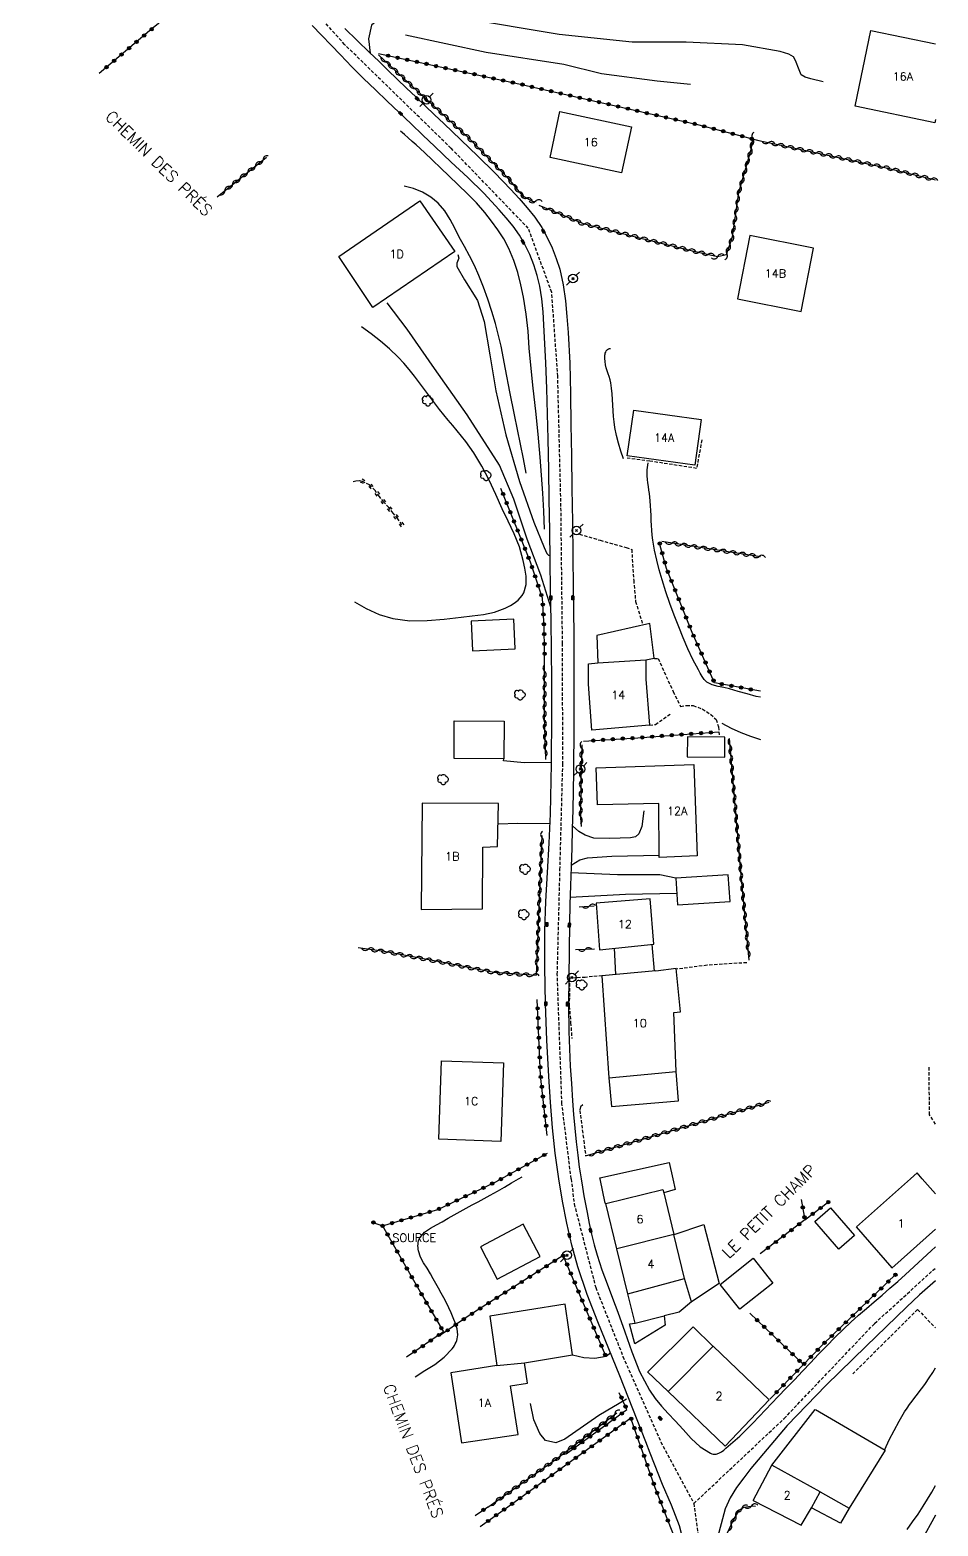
# Model space of a CAD drawing. Header units: millimetres. Extents: x 174998 to 176001, y 162000 to 163001.
# Drawn here: x 175861.6 to 176000.4, y 162618 to 162846.4 of the extents above; entities that cross this region are included whole.
import ezdxf
from ezdxf.enums import TextEntityAlignment as Align

# ---------------------------------------------------------------- set-up
doc = ezdxf.new("R2010")
doc.units = ezdxf.units.MM
doc.linetypes.add('DASHED', pattern=[0.75, 0.5, -0.25])
doc.layers.get('0').update_dxf_attribs({"linetype": 'CONTINUOUS'})
for name, color, linetype in [('W0001', 6, 'DASHED'), ('W0008', 7, 'CONTINUOUS'), ('W0017', 7, 'CONTINUOUS'), ('W0101', 7, 'CONTINUOUS'), ('W0104', 1, 'CONTINUOUS'), ('W0112', 1, 'DASHED'), ('W0211', 2, 'CONTINUOUS'), ('W0214', 2, 'CONTINUOUS'), ('W0220', 5, 'DASHED'), ('W0300', 7, 'CONTINUOUS'), ('W0310', 3, 'CONTINUOUS'), ('W0323', 7, 'CONTINUOUS'), ('W0330', 7, 'CONTINUOUS'), ('W0401', 7, 'CONTINUOUS'), ('W0473', 7, 'CONTINUOUS'), ('W0988', 4, 'CONTINUOUS'), ('W0989', 7, 'CONTINUOUS'), ('W0991', 7, 'CONTINUOUS'), ('W1102', 7, 'CONTINUOUS')]:
    doc.layers.add(name, color=color, linetype=linetype)
doc.styles.get("Standard").update_dxf_attribs({"font": 'romans.shx', "width": 0.85})

# ---------------------------------------------------------------- blocks, each defined once
blk = doc.blocks.new('T300')
for p, q in [((-0.8, 0.51), (-0.86, 0.34)), ((-0.86, 0.34), (-0.86, 0.17)), ((-0.86, 0.17), (-0.74, 0.06)), ((-0.69, 0.63), (-0.8, 0.51)), ((-0.8, -0.06), (-0.74, 0.06)), ((-0.74, 0.06), (-0.69, 0.11)), ((-0.57, 0.69), (-0.69, 0.63)), ((-0.46, 0.69), (-0.57, 0.69)), ((-0.29, 0.63), (-0.46, 0.69)), ((-0.29, 0.63), (-0.17, 0.74)), ((-0.23, 0.57), (-0.29, 0.63)), ((-0.17, 0.74), (-0.06, 0.8)), ((-0.06, 0.8), (0.06, 0.8)), ((0.06, 0.8), (0.23, 0.74)), ((0.23, 0.74), (0.34, 0.63)), ((0.34, 0.63), (0.4, 0.51)), ((0.46, 0.46), (0.34, 0.46)), ((0.4, 0.51), (0.4, 0.46)), ((0.57, 0.4), (0.46, 0.46)), ((0.57, 0.4), (0.69, 0.29)), ((0.69, 0.29), (0.74, 0.17)), ((0.74, 0.06), (0.69, -0.17)), ((0.74, 0.17), (0.74, 0.06)), ((-0.8, -0.17), (-0.8, -0.06)), ((-0.8, -0.23), (-0.8, -0.17)), ((-0.74, -0.34), (-0.8, -0.23)), ((-0.69, -0.4), (-0.74, -0.34)), ((-0.51, -0.46), (-0.69, -0.4)), ((-0.4, -0.46), (-0.51, -0.46)), ((-0.4, -0.46), (-0.34, -0.46)), ((-0.34, -0.46), (-0.34, -0.4)), ((-0.34, -0.51), (-0.34, -0.46)), ((-0.29, -0.63), (-0.34, -0.51)), ((-0.17, -0.74), (-0.29, -0.63)), ((-0.06, -0.8), (-0.17, -0.74)), ((0.06, -0.8), (-0.06, -0.8)), ((0.17, -0.74), (0.06, -0.8)), ((0.23, -0.69), (0.17, -0.74)), ((0.29, -0.46), (0.23, -0.46)), ((0.29, -0.63), (0.23, -0.69)), ((0.46, -0.4), (0.29, -0.46)), ((0.34, -0.51), (0.29, -0.63)), ((0.34, -0.51), (0.34, -0.46)), ((0.57, -0.34), (0.46, -0.4)), ((0.63, -0.29), (0.57, -0.34)), ((0.69, -0.17), (0.63, -0.29))]:
    blk.add_line(p, q)
blk = doc.blocks.new('T401')
for p, q in [((-0.3, 0.3), (0, 0.3)), ((-0.3, -0.25), (-0.3, 0.3)), ((-0.3, 0.15), (0, 0.15)), ((-0.3, 0), (0, 0)), ((0, 0.3), (0, -0.25)), ((-0.3, -0.15), (0, -0.15)), ((-0.3, -0.25), (-0.3, -0.3)), ((-0.3, -0.3), (0, -0.3)), ((0, -0.3), (0, -0.25))]:
    blk.add_line(p, q)
blk = doc.blocks.new('T473')
for p, q in [((-0.166667, 0.166667), (0.166667, -0.166667)), ((-0.166667, -0.166667), (0.166667, 0.166667)), ((0.500001, 0.500001), (1.000002, 1.000002)), ((-1.000002, -1.000002), (-0.500001, -0.500001))]:
    blk.add_line(p, q)
blk.add_ellipse((0, 0), major_axis=(0.471405, 0.471405), ratio=1, start_param=5.4977871438, end_param=11.780972451)
blk = doc.blocks.new('t310o')
at = {"color": 0, "linetype": 'Continuous'}
for centre, start, end in [((-0.5, 0.38), 216.8699, 323.1304), ((0.5, -0.37), 36.8699, 143.1303)]:
    blk.add_arc(centre, 0.625, start, end, dxfattribs=at)
blk = doc.blocks.new('t323o')
at = {"color": 0, "linetype": 'Continuous'}
for radius in [0.25, 0.15]:
    blk.add_circle((0, 0), radius, dxfattribs=at)
blk = doc.blocks.new('t220o')
at = {"color": 0, "linetype": 'Continuous'}
for p, q in [((-0.25, 0.25), (0.25, 0.25)), ((-0.25, -0.25), (0.25, -0.25))]:
    blk.add_line(p, q, dxfattribs=at)

msp = doc.modelspace()

# ---------------------------------------------------------------- linework, layer by layer
at = {"layer": 'W0001'}
for points in [[(175944.32, 162671), (175942.91, 162682.45), (175942.2, 162702.22), (175942.61, 162718.18), (175943.04, 162734.28), (175943, 162752.69), (175942.76, 162773.69), (175942.27, 162793.55), (175941.36, 162806.36), (175937.77, 162816.14), (175925.96, 162828.38), (175909.71, 162844.2), (175894.64, 162861.11), (175883.69, 162877.31), (175877.54, 162888.33), (175872.25, 162901.44), (175867.7, 162914.23), (175863.01, 162927.59), (175861.62, 162936.46), (175862.45, 162947.47), (175864.42, 162962.69), (175866.17, 162975.41), (175869.01, 162995.83), (175869.57, 163000)], [(175944.32, 162671), (175944.78, 162667.18), (175948.07, 162654.41), (175952.23, 162643.9), (175958.01, 162630.84), (175963.07, 162621.44)], [(175963.07, 162621.44), (175976.85, 162634.4), (175990.68, 162648.92), (176000, 162657.41)], [(175963.07, 162621.44), (175964.21, 162612.92), (175963.64, 162597.2), (175962.82, 162581.96), (175962.14, 162570.74)]]:
    msp.add_lwpolyline(points, dxfattribs=at)
at = {"layer": 'W0008'}
for points in [[(175942.42, 162671), (175942.42, 162671), (175942.42, 162671.01), (175942.42, 162671.01), (175942.42, 162671.01), (175941.89, 162674.9), (175941.49, 162678.81), (175941.18, 162682.72), (175940.92, 162686.63), (175940.62, 162692.18), (175940.41, 162697.74), (175940.3, 162703.31), (175940.3, 162708.87), (175940.43, 162713.34), (175940.69, 162717.8), (175940.96, 162722.26), (175941.15, 162726.73), (175941.22, 162729.27), (175941.27, 162731.81), (175941.31, 162734.36), (175941.34, 162736.9), (175941.35, 162739.45), (175941.36, 162741.99), (175941.36, 162744.54), (175941.36, 162747.08), (175941.33, 162751.67), (175941.26, 162756.26), (175941.18, 162760.85), (175941.1, 162765.44), (175941.04, 162770.06), (175940.97, 162774.69), (175940.9, 162779.31), (175940.79, 162783.94), (175940.69, 162787.82), (175940.58, 162791.7), (175940.44, 162795.58), (175940.23, 162799.46), (175940.13, 162801.42), (175940.03, 162803.39), (175939.86, 162805.36), (175939.53, 162807.32), (175939.12, 162808.96), (175938.61, 162810.57), (175937.99, 162812.15), (175937.26, 162813.67), (175936.41, 162815.1), (175935.45, 162816.45), (175934.41, 162817.73), (175933.34, 162818.98), (175930.99, 162821.51), (175928.51, 162823.9), (175925.98, 162826.25), (175923.48, 162828.61), (175921.68, 162830.36), (175919.86, 162832.09), (175918.04, 162833.82), (175916.22, 162835.55), (175914.4, 162837.29), (175912.6, 162839.04), (175910.82, 162840.81), (175909.06, 162842.61), (175904.75, 162847.11)], [(175909.73, 162846.65), (175913.52, 162843.01), (175914.92, 162841.64), (175916.33, 162840.27), (175917.75, 162838.91), (175919.17, 162837.56), (175920.6, 162836.2), (175922.02, 162834.85), (175923.44, 162833.49), (175924.85, 162832.12), (175927.44, 162829.64), (175930.06, 162827.17), (175932.63, 162824.66), (175935.11, 162822.06), (175936.37, 162820.68), (175937.6, 162819.28), (175938.77, 162817.82), (175939.82, 162816.27), (175940.67, 162814.75), (175941.41, 162813.17), (175942.05, 162811.55), (175942.57, 162809.89), (175943.1, 162807.51), (175943.43, 162805.09), (175943.65, 162802.66), (175943.84, 162800.24), (175944.11, 162795.55), (175944.23, 162790.85), (175944.28, 162786.15), (175944.35, 162781.46), (175944.44, 162776.39), (175944.53, 162771.31), (175944.6, 162766.23), (175944.65, 162761.16), (175944.71, 162754.15), (175944.75, 162747.15), (175944.75, 162740.14), (175944.7, 162733.14), (175944.65, 162730.24), (175944.58, 162727.35), (175944.49, 162724.46), (175944.4, 162721.57), (175944.3, 162718.67), (175944.21, 162715.78), (175944.13, 162712.89), (175944.08, 162710), (175944.01, 162705.88), (175943.95, 162701.75), (175943.93, 162697.63), (175943.98, 162693.51), (175944.06, 162690.86), (175944.19, 162688.22), (175944.35, 162685.57), (175944.53, 162682.93), (175944.69, 162680.85), (175944.86, 162678.76), (175945.07, 162676.68), (175945.32, 162674.61), (175945.44, 162673.7), (175945.56, 162672.8), (175945.69, 162671.9), (175945.83, 162671)], [(175961.72, 162614.7), (175960.86, 162618), (175959.65, 162621.2), (175958.3, 162624.32), (175957.03, 162627.45), (175956.39, 162629.14), (175955.74, 162630.83), (175955.08, 162632.51), (175954.42, 162634.2), (175953.75, 162635.88), (175953.09, 162637.57), (175952.43, 162639.25), (175951.77, 162640.94), (175950.1, 162645.07), (175948.38, 162649.18), (175946.75, 162653.34), (175945.33, 162657.57), (175944.41, 162660.88), (175943.64, 162664.24), (175942.99, 162667.61), (175942.42, 162671)], [(175945.83, 162671), (175946.04, 162669.71), (175946.26, 162668.41), (175946.5, 162667.12), (175946.75, 162665.84), (175947.09, 162664.2), (175947.45, 162662.57), (175947.85, 162660.94), (175948.3, 162659.33), (175949.01, 162657.13), (175949.8, 162654.96), (175950.62, 162652.8), (175951.45, 162650.65), (175952.54, 162647.64), (175953.59, 162644.6), (175954.78, 162641.59), (175956.27, 162638.72), (175957.13, 162637.45), (175958.11, 162636.28), (175959.15, 162635.16), (175960.2, 162634.07), (175961.42, 162632.73), (175962.67, 162631.37), (175964.05, 162630.1), (175965.63, 162629.1), (175965.83, 162629.02), (175966.03, 162628.96), (175966.24, 162628.94), (175966.46, 162628.96), (175966.89, 162629.1), (175967.28, 162629.32), (175967.63, 162629.59), (175967.97, 162629.86), (175970.1, 162631.69), (175972.08, 162633.68), (175974, 162635.73), (175975.93, 162637.75), (175977.18, 162639.03), (175978.42, 162640.33), (175979.65, 162641.63), (175980.88, 162642.93), (175982.12, 162644.23), (175983.36, 162645.52), (175984.63, 162646.79), (175985.91, 162648.04), (175987.07, 162649.12), (175988.24, 162650.17), (175989.43, 162651.21), (175990.63, 162652.24), (175991.83, 162653.26), (175993.03, 162654.29), (175994.21, 162655.34), (175995.38, 162656.39), (175999.31, 162660), (176000, 162660.63)], [(176000, 162655.45), (175999.56, 162655.08), (175997.52, 162653.27), (175995.53, 162651.4), (175989.38, 162645.48), (175983.26, 162639.52), (175977.33, 162633.33), (175971.79, 162626.8), (175970.68, 162625.37), (175969.59, 162623.89), (175968.63, 162622.32), (175967.87, 162620.63), (175966.48, 162615.48), (175965.8, 162610.19), (175965.48, 162604.91), (175965.15, 162599.68), (175964.81, 162594.63), (175964.59, 162589.56), (175964.5, 162584.49), (175964.54, 162579.42), (175964.58, 162578.4), (175964.64, 162577.39), (175964.73, 162576.38), (175964.84, 162575.37)]]:
    msp.add_lwpolyline(points, dxfattribs=at)
at = {"layer": 'W0017'}
for points in [[(175982.81, 162838.51), (175980.94, 162838.98), (175980.09, 162839.24), (175979.46, 162839.59), (175979.13, 162840.34), (175978.61, 162841.74), (175978.27, 162842.3), (175977.58, 162842.74), (175976.26, 162843.13), (175970.51, 162844.18), (175961.9, 162844.55), (175953.62, 162844.58), (175942.51, 162845.73), (175927.54, 162848.22), (175919.12, 162849.5), (175916.24, 162849.12), (175913.8, 162847.16), (175913.37, 162845.07), (175913.63, 162842.9)], [(175927, 162812.16), (175927.17, 162811.58), (175926.86, 162810.83), (175926.86, 162810.3), (175928.02, 162808.29), (175929.99, 162805.14), (175931.03, 162801.93), (175931.91, 162796.83), (175932.79, 162791.33), (175934.34, 162784.61), (175936.44, 162777.5), (175938.63, 162771.27), (175940.19, 162767.39), (175940.62, 162766.48), (175940.86, 162766.24), (175941.09, 162766.18)], [(175941.21, 162758.27), (175939.7, 162763.17), (175937.6, 162768.66), (175935.55, 162774.79), (175933.35, 162779.97), (175928.43, 162787.65), (175923.45, 162794.73), (175919.26, 162800.73), (175916.21, 162804.78)], [(175941.3, 162734.58), (175937.15, 162734.54), (175933.97, 162734.84), (175934.04, 162735.16)], [(175955.43, 162727.19), (175955.11, 162724.8), (175954.65, 162723.68), (175954.17, 162723.24), (175953.41, 162723.05), (175950.21, 162722.99), (175947.76, 162723.04), (175946.45, 162723.46), (175945.48, 162724.06), (175944.52, 162724.89)], [(175941.11, 162725.19), (175936.18, 162725.28), (175933.15, 162725.16)], [(175944.33, 162718.92), (175945.63, 162719.69), (175946.8, 162720.02), (175950.51, 162720.26), (175957.78, 162720.44)], [(175960.32, 162716.92), (175957.87, 162717.43), (175951.4, 162717.42), (175944.29, 162717.73)], [(175944.18, 162714.02), (175952.6, 162714.49), (175960.47, 162714.64)], [(175944.52, 162644.13), (175946.28, 162643.74), (175947.96, 162643.64), (175949.65, 162643.92), (175950.39, 162644.47)], [(175952.76, 162637.37), (175948.55, 162634.87), (175943.37, 162631.27), (175941.98, 162630.67), (175940.41, 162631.04), (175939.51, 162632.11), (175938.62, 162634.2), (175938.09, 162636.7)]]:
    msp.add_lwpolyline(points, dxfattribs=at)
at = {"layer": 'W0101'}
for points in [[(176000, 162832.76), (175999.9, 162832.27), (175987.71, 162834.8), (175990.1, 162846.36)], [(175990.1, 162846.36), (176000, 162844.31)], [(175960.35, 162687.38), (175960.02, 162696.38), (175961.01, 162696.52), (175960.38, 162703.11), (175957.27, 162702.73), (175957.28, 162702.74), (175949.02, 162702.02)], [(175949.02, 162702.02), (175950.09, 162686.43)], [(175950.09, 162686.43), (175960.35, 162687.38)], [(175997.97, 162671), (175997.17, 162671.91), (175996.15, 162671)], [(175949.61, 162667.26), (175958.33, 162669.4), (175958.5, 162668.87)], [(175996.15, 162671), (175987.89, 162663.68)], [(176000, 162668.7), (175997.97, 162671)], [(175951.31, 162660.3), (175949.61, 162667.26)], [(175958.5, 162668.87), (175960.03, 162662.52)], [(175961.64, 162655.8), (175960.03, 162662.52)], [(175993.34, 162657.41), (175987.89, 162663.68)], [(176000, 162663.33), (175993.33, 162657.39)], [(175952.99, 162653.45), (175951.31, 162660.3)], [(175952.99, 162653.45), (175961.64, 162655.8)], [(175959.14, 162638.52), (175966, 162645.48)], [(175966, 162645.48), (175974.59, 162637.24)], [(175932.95, 162642.51), (175925.96, 162641.4), (175927.58, 162630.69), (175936.23, 162631.95)], [(175932.95, 162642.51), (175937.19, 162642.91)], [(175936.23, 162631.95), (175935.06, 162639.38), (175937.63, 162639.83), (175937.19, 162642.91)], [(175974.59, 162637.24), (175967.87, 162630.2), (175959.14, 162638.52), (175959.15, 162638.51)], [(175972.13, 162621.9), (175974.98, 162627.28)], [(175972.13, 162621.9), (175979.47, 162618.11), (175981.05, 162620.79), (175982.38, 162623.19), (175982.38, 162623.19), (175974.98, 162627.28)]]:
    msp.add_lwpolyline(points, dxfattribs=at)
for points in [[(175942.59, 162833.96), (175953.52, 162831.65), (175952.03, 162824.61), (175941.1, 162826.93), (175942.59, 162833.96)], [(175926.53, 162812.59), (175914.03, 162804.07), (175908.81, 162811.85), (175921.22, 162820.35)], [(175971.6, 162815.04), (175969.71, 162805.37), (175979.45, 162803.46), (175981.34, 162813.13), (175971.6, 162815.04)], [(175963.19, 162779.97), (175952.9, 162781.4), (175953.87, 162788.37), (175964.16, 162786.95), (175963.19, 162779.97)], [(175955.71, 162750.27), (175955.74, 162747.31), (175955.74, 162747.32), (175956.27, 162740.28), (175947.5, 162739.51), (175946.96, 162746.54), (175946.95, 162749.62), (175948.39, 162749.81)], [(175948.16, 162733.75), (175963.06, 162734.27), (175963.57, 162720.33), (175957.79, 162720.09), (175957.71, 162728.3), (175948.35, 162728.1)], [(175930.77, 162712.25), (175930.84, 162721.64), (175933.07, 162721.73), (175933.22, 162728.32), (175921.53, 162728.36), (175921.39, 162712.14)], [(175948.15, 162713.09), (175948.63, 162705.98), (175956.96, 162706.82), (175956.37, 162713.77)], [(175933.97, 162688.7), (175933.55, 162676.72), (175924.1, 162677.05), (175924.52, 162689.03), (175933.97, 162688.7)]]:
    msp.add_lwpolyline(points, close=True, dxfattribs=at)
at = {"layer": 'W0104'}
for points in [[(175929.24, 162751.64), (175935.78, 162751.93), (175935.58, 162756.46), (175929.04, 162756.17)], [(175934.04, 162735.16), (175926.42, 162735.18), (175926.44, 162740.93), (175934.06, 162740.9)], [(175962.05, 162735.42), (175967.78, 162735.38), (175967.8, 162738.45), (175962.08, 162738.49)], [(175960.59, 162712.85), (175968.6, 162713.37), (175968.33, 162717.44), (175960.32, 162716.92)], [(175985.24, 162660.27), (175981.54, 162664.48), (175983.92, 162666.58), (175987.63, 162662.37)], [(175933.02, 162655.71), (175939.58, 162659.13), (175937.01, 162664.06), (175930.45, 162660.64)], [(175967.1, 162654.88), (175972.15, 162658.87), (175975.15, 162655.06), (175970.1, 162651.08)]]:
    msp.add_lwpolyline(points, close=True, dxfattribs=at)
for points in [[(175955.71, 162750.27), (175957.01, 162750.49), (175956.33, 162755.82), (175948.23, 162753.95)], [(175948.23, 162753.95), (175948.39, 162749.81)], [(175950.89, 162706.21), (175951.11, 162702.2)], [(175956.67, 162706.79), (175957.01, 162702.72)], [(175950.09, 162686.43), (175950.1, 162686.43), (175950.49, 162682.06), (175960.73, 162682.93), (175960.35, 162687.38)], [(175948.74, 162671), (175948.7, 162671.18), (175959.28, 162673.52), (175959.85, 162671)], [(175949.61, 162667.26), (175949.53, 162667.27), (175948.74, 162671)], [(175959.85, 162671), (175960.21, 162669.38), (175958.5, 162668.87)], [(175960.03, 162662.52), (175960.04, 162662.51), (175964.59, 162664.01), (175966.93, 162655.02), (175962.68, 162652.22), (175960.8, 162650.65), (175958.55, 162650.07), (175958.55, 162650.07), (175958.67, 162648.67), (175954.03, 162645.79)], [(175962.68, 162652.22), (175961.64, 162655.8)], [(175953.26, 162648.89), (175954.09, 162648.98), (175952.99, 162653.45)], [(175937.19, 162642.91), (175944.52, 162644.13), (175943.42, 162651.85), (175931.88, 162650.04), (175932.95, 162642.51)], [(175954.03, 162645.79), (175953.25, 162648.89)], [(175954.09, 162648.98), (175958.55, 162650.07)], [(175956.01, 162641.54), (175962.95, 162648.43), (175965.99, 162645.47), (175966, 162645.48)], [(175932.95, 162642.51), (175932.95, 162642.51)], [(175959.15, 162638.51), (175955.98, 162641.56)], [(175974.98, 162627.28), (175981.62, 162635.81)], [(175981.63, 162635.81), (175992.32, 162629.59), (175986.82, 162620.74), (175986.82, 162620.72), (175985.47, 162618.44), (175981.05, 162620.79)], [(175982.38, 162623.19), (175986.82, 162620.74)]]:
    msp.add_lwpolyline(points, dxfattribs=at)
at = {"layer": 'W0112'}
for points in [[(175964.29, 162783.85), (175963.49, 162779.49), (175956.33, 162780.59), (175952.83, 162781.07)], [(175945.58, 162769.44), (175948.74, 162768.51), (175952.73, 162767.41), (175953.57, 162767.1), (175953.87, 162762.38), (175954.16, 162759.18), (175955.19, 162755.84)], [(175957.03, 162750.48), (175957.6, 162750.46), (175959.9, 162745.42), (175961.03, 162743.15), (175961.93, 162743.3), (175962.96, 162743.26), (175964.36, 162742.76), (175965.64, 162741.93), (175966.45, 162741.15), (175966.84, 162740.03), (175966.93, 162738.66)], [(175956.29, 162740.28), (175957.2, 162740.39), (175959.61, 162742.09)], [(175971.16, 162704.01), (175965.08, 162703.61), (175960.4, 162703.02)], [(175944.08, 162701.62), (175944.03, 162697.37), (175944.24, 162694.85), (175944.43, 162692.42)], [(175949.05, 162702.02), (175946.48, 162701.77), (175944.08, 162701.62)], [(176000, 162679.36), (175999.09, 162680.79), (175998.99, 162688.21)], [(175946.11, 162682.31), (175945.77, 162682.02), (175945.65, 162681.45), (175946.23, 162676.85), (175946.53, 162674.52)], [(175997.25, 162651.06), (175987.36, 162641.23)], [(175997.25, 162651.06), (176000, 162648.23)]]:
    msp.add_lwpolyline(points, dxfattribs=at)
at = {"layer": 'W0211'}
for points in [[(175940.23, 162770.19), (175940.12, 162772.95), (175939.98, 162775.7), (175939.8, 162778.46), (175939.6, 162781.21), (175939.28, 162784.72), (175938.92, 162788.22), (175938.53, 162791.73), (175938.15, 162795.23), (175937.92, 162797.83), (175937.73, 162800.43), (175937.47, 162803.04), (175937.06, 162805.62), (175936.64, 162807.52), (175936.16, 162809.39), (175935.56, 162811.24), (175934.81, 162813.04), (175934.03, 162814.51), (175933.14, 162815.91), (175932.16, 162817.25), (175931.14, 162818.55), (175929.84, 162820.03), (175928.46, 162821.43), (175927.04, 162822.78), (175925.63, 162824.14), (175924.39, 162825.35), (175923.15, 162826.54), (175921.89, 162827.73), (175920.62, 162828.89), (175920.03, 162829.42), (175919.44, 162829.94), (175918.85, 162830.46), (175918.25, 162830.97)], [(175911.2, 162759.1), (175912.99, 162758.11), (175914.97, 162757.17), (175917.05, 162756.54), (175919.67, 162756.21), (175922.31, 162756.24), (175924.92, 162756.48), (175927.5, 162756.77), (175929.2, 162756.96), (175930.91, 162757.18), (175932.62, 162757.54), (175934.25, 162758.16), (175934.66, 162758.36), (175935.07, 162758.57), (175935.46, 162758.8), (175935.84, 162759.06), (175936.21, 162759.36), (175936.55, 162759.7), (175936.84, 162760.08), (175937.08, 162760.5), (175937.43, 162761.74), (175937.44, 162763.02), (175937.24, 162764.25), (175937, 162765.42), (175936.42, 162767.49), (175935.61, 162769.47), (175934.69, 162771.4), (175933.79, 162773.31), (175932.79, 162775.49), (175931.78, 162777.66), (175930.68, 162779.8), (175929.45, 162781.87), (175928.86, 162782.74), (175928.23, 162783.6), (175927.58, 162784.42), (175926.9, 162785.24), (175926.22, 162786.04), (175925.54, 162786.84), (175924.86, 162787.65), (175924.2, 162788.47), (175923.42, 162789.47), (175922.66, 162790.5), (175921.9, 162791.52), (175921.15, 162792.55), (175920.38, 162793.57), (175919.58, 162794.57), (175918.75, 162795.54), (175917.88, 162796.48), (175916.57, 162797.74), (175915.2, 162798.93), (175913.77, 162800.05), (175912.28, 162801.09)], [(175952.32, 162780.96), (175951.92, 162782.13), (175951.56, 162783.32), (175951.26, 162784.51), (175951.01, 162785.72), (175950.88, 162786.57), (175950.78, 162787.43), (175950.72, 162788.29), (175950.67, 162789.15), (175950.62, 162790), (175950.56, 162790.86), (175950.48, 162791.72), (175950.36, 162792.57), (175950.26, 162793.03), (175950.13, 162793.49), (175949.98, 162793.94), (175949.83, 162794.38), (175949.69, 162794.84), (175949.57, 162795.3), (175949.49, 162795.78), (175949.46, 162796.26), (175949.46, 162796.42), (175949.46, 162796.59), (175949.48, 162796.76), (175949.5, 162796.92), (175949.54, 162797.09), (175949.6, 162797.25), (175949.67, 162797.41), (175949.77, 162797.55), (175949.89, 162797.66), (175950.02, 162797.74), (175950.17, 162797.79), (175950.32, 162797.8)], [(175973.23, 162744.53), (175972.61, 162744.67), (175971.23, 162745.04), (175969.86, 162745.44), (175968.49, 162745.83), (175967.64, 162746.02), (175966.76, 162746.18), (175965.87, 162746.42), (175965.07, 162746.85), (175964.65, 162747.24), (175964.32, 162747.72), (175964.05, 162748.22), (175963.79, 162748.7), (175962.93, 162750.3), (175962.16, 162751.94), (175961.44, 162753.61), (175960.75, 162755.28), (175960.05, 162757.06), (175959.38, 162758.85), (175958.77, 162760.65), (175958.2, 162762.48), (175957.78, 162763.97), (175957.39, 162765.48), (175957.05, 162767), (175956.79, 162768.53), (175956.69, 162769.28), (175956.63, 162770.03), (175956.58, 162770.78), (175956.55, 162771.53), (175956.53, 162772.28), (175956.5, 162773.03), (175956.46, 162773.78), (175956.41, 162774.53), (175956.35, 162775.08), (175956.28, 162775.63), (175956.2, 162776.17), (175956.12, 162776.72), (175956.04, 162777.26), (175955.98, 162777.81), (175955.94, 162778.37), (175955.93, 162778.92), (175955.94, 162779.28), (175955.97, 162779.64), (175956.03, 162779.99), (175956.1, 162780.35)], [(175920.47, 162640.76), (175920.49, 162640.77), (175921.96, 162641.72), (175923.47, 162642.67), (175924.92, 162643.75), (175926.16, 162645.06), (175926.33, 162645.3), (175926.48, 162645.54), (175926.62, 162645.79), (175926.74, 162646.05), (175926.84, 162646.32), (175926.92, 162646.6), (175926.97, 162646.89), (175926.99, 162647.18), (175926.92, 162648.08), (175926.66, 162648.94), (175926.31, 162649.76), (175925.97, 162650.55), (175925.63, 162651.32), (175925.26, 162652.08), (175924.87, 162652.83), (175924.46, 162653.56), (175924.05, 162654.3), (175923.64, 162655.03), (175923.23, 162655.76), (175922.83, 162656.5), (175922.33, 162657.34), (175921.78, 162658.17), (175921.29, 162659.06), (175920.98, 162660.03), (175920.94, 162660.28), (175920.92, 162660.52), (175920.91, 162660.78), (175920.92, 162661.03), (175920.95, 162661.28), (175921.01, 162661.53), (175921.1, 162661.78), (175921.21, 162662.01), (175921.91, 162662.84), (175922.81, 162663.46), (175923.75, 162663.96), (175924.63, 162664.45), (175925.52, 162665), (175926.43, 162665.52), (175927.35, 162666.03), (175928.27, 162666.52), (175929.2, 162667.01), (175930.12, 162667.5), (175931.04, 162667.99), (175931.96, 162668.5), (175933.04, 162669.12), (175934.12, 162669.74), (175935.19, 162670.37), (175936.26, 162671)], [(175936.26, 162671), (175936.82, 162671.33)], [(175995.64, 162617.46), (175996.49, 162618.62), (175997.32, 162619.81), (175998.11, 162621.02), (175999.43, 162623.18), (176000, 162624.17)]]:
    msp.add_lwpolyline(points, dxfattribs=at)
at = {"layer": 'W0214'}
for points in [[(175937.47, 162778.73), (175937.02, 162780.96), (175936.56, 162783.2), (175936.1, 162785.43), (175935.64, 162787.67), (175934.96, 162791.16), (175934.31, 162794.65), (175933.6, 162798.14), (175932.75, 162801.6), (175932.21, 162803.46), (175931.61, 162805.31), (175930.95, 162807.14), (175930.23, 162808.94), (175929.55, 162810.44), (175928.81, 162811.92), (175928.03, 162813.37), (175927.22, 162814.81), (175926.53, 162816.14), (175925.84, 162817.5), (175925.04, 162818.81), (175924.02, 162819.97), (175922.87, 162820.89), (175921.6, 162821.64), (175920.25, 162822.22), (175918.83, 162822.6)], [(175967.36, 162740.59), (175968.76, 162739.82), (175970.22, 162739.15), (175971.71, 162738.58), (175973.23, 162738.11)], [(175992.23, 162629.69), (175992.91, 162631.16), (175993.65, 162632.6), (175994.43, 162634.02), (175995.27, 162635.41), (175995.64, 162635.98), (175996.02, 162636.53), (175996.42, 162637.07), (175996.83, 162637.61), (175997.24, 162638.14), (175997.65, 162638.68), (175998.05, 162639.22), (175998.44, 162639.77), (175999, 162640.61), (175999.56, 162641.45), (176000, 162642.15)]]:
    msp.add_lwpolyline(points, dxfattribs=at)
at = {"layer": 'W0220'}
msp.add_lwpolyline([(175918.47, 162770.88), (175917.82, 162771.77), (175917.14, 162772.65), (175916.44, 162773.5), (175915.71, 162774.32), (175915.04, 162775.17), (175914.35, 162776.1), (175913.51, 162776.95), (175912.46, 162777.5), (175911.93, 162777.58), (175911.4, 162777.54), (175911, 162777.43)], dxfattribs=at)
at = {"layer": 'W0300'}
msp.add_lwpolyline([(175919.02, 162845.67), (175931.32, 162843.03), (175943.18, 162841.21), (175948.96, 162839.77), (175957.46, 162838.65), (175962.57, 162838.17)], dxfattribs=at)
at = {"layer": 'W0310'}
for points in [[(175914.9, 162842.61), (175919.51, 162838.31), (175928.62, 162829.98), (175934.48, 162823.98), (175936.82, 162821.13), (175938.34, 162820.29), (175938.99, 162820.26)], [(175939.4, 162819.66), (175946.13, 162816.87), (175954.58, 162814.75), (175962.63, 162812.77), (175966.66, 162811.83), (175968.06, 162812.16), (175968.97, 162814.86), (175969.96, 162821.61), (175971.81, 162828.16), (175972.11, 162829.95)], [(175973, 162829.54), (175973, 162829.54), (175991.85, 162825.53), (176000, 162823.52)], [(175890.24, 162820.93), (175897.78, 162827.02)], [(175973.25, 162766), (175958.19, 162768.31)], [(175940.43, 162735.01), (175940.27, 162741.62), (175940.27, 162749.68)], [(175971.52, 162704.37), (175970.27, 162717.39), (175968.5, 162738.24)], [(175945.93, 162737.29), (175945.81, 162732.03), (175945.77, 162726.14), (175945.87, 162724.78)], [(175939.01, 162702.09), (175939.52, 162714.85), (175939.9, 162723.45)], [(175945.56, 162712.52), (175947.81, 162712.7)], [(175938.96, 162702.07), (175932.5, 162702.51), (175924.76, 162704.03), (175915.76, 162705.73), (175911.8, 162706.29)], [(175947.91, 162706.08), (175944.97, 162705.95)], [(175946.53, 162674.52), (175974.56, 162682.71)], [(175931.61, 162620.88), (175942.07, 162628.23), (175951.31, 162635.3)], [(175966.18, 162600.67), (175966.14, 162607.19), (175966.4, 162611.94), (175967.32, 162615.08), (175969.07, 162618.82), (175970.03, 162620.44), (175970.77, 162620.85), (175972.09, 162621.07), (175972.47, 162621.03)]]:
    msp.add_lwpolyline(points, dxfattribs=at)
at = {"layer": 'W0323'}
for points in [[(175892.6, 162856.66), (175879.92, 162846.28), (175872.18, 162839.79)], [(175914.87, 162842.82), (175936.32, 162838.2), (175963.62, 162831.98), (175973, 162829.54)], [(175940.27, 162749.68), (175940.26, 162751.68), (175940.19, 162755.23), (175939.93, 162759.65), (175938.09, 162765.17), (175933.58, 162776.39)], [(175973.24, 162745.47), (175966.22, 162746.75), (175962.79, 162754.44), (175958.88, 162764.21), (175957.79, 162768.23)], [(175946.21, 162737.84), (175954.5, 162738.36), (175966.86, 162739.25)], [(175940.67, 162677.61), (175939.64, 162686.79), (175939.14, 162698.41)], [(175933.64, 162671), (175940.71, 162674.92)], [(175915.52, 162663.81), (175923.94, 162666.33), (175932.79, 162670.53), (175933.64, 162671)], [(175979.48, 162667.87), (175980.03, 162664.74), (175973.2, 162659.54)], [(175980.03, 162664.74), (175983.66, 162667.5)], [(175913.94, 162664.41), (175915.52, 162663.81), (175921.47, 162653.37), (175924.81, 162647.64), (175919.16, 162643.77)], [(175949.55, 162644.1), (175946.06, 162652.33), (175943.12, 162659.29), (175928.87, 162650.23), (175924.22, 162647.02)], [(175974.67, 162637.37), (175982.83, 162645.76), (175993.98, 162656.48)], [(175979.8, 162642.65), (175971.64, 162650.47)], [(175943.58, 162629), (175952.85, 162635.77), (175951.67, 162638.35)], [(175961.11, 162613.67), (175957.17, 162623.82), (175953.45, 162634.48), (175934.27, 162620.64), (175930.43, 162617.88)], [(175929.67, 162619.61), (175931.57, 162620.92)]]:
    msp.add_lwpolyline(points, dxfattribs=at)
at = {"layer": 'W0330'}
msp.add_lwpolyline([(176000, 162619.65), (175997.77, 162615.7), (175995.11, 162610.61), (175992.91, 162605.05)], dxfattribs=at)
at = {"layer": 'W1102'}
msp.add_lwpolyline([(175960.03, 162662.52), (175951.31, 162660.3)], dxfattribs=at)

# ---------------------------------------------------------------- block references
at = {"layer": 'W0220'}
for p, rotation in [((175912.47, 162777.49), 152.3860458304603), ((175913.74, 162776.71), 134.7895784871862), ((175914.73, 162775.59), 126.3813191114358), ((175915.65, 162774.4), 128.450013435477), ((175916.63, 162773.27), 129.6280284675609), ((175917.57, 162772.1), 127.8944240033875), ((175918.46, 162770.9), 126.1608146560793)]:
    msp.add_blockref('t220o', p, dxfattribs=dict(at, rotation=rotation))
at = {"layer": 'W0300'}
for p in [(175922.44, 162789.8), (175931.33, 162778.38), (175936.53, 162744.87), (175924.78, 162731.96), (175937.31, 162718.26), (175937.11, 162711.33), (175945.95, 162700.61)]:
    msp.add_blockref('T300', p, dxfattribs=at)
at = {"layer": 'W0310'}
for p, rotation in [((175915.99, 162841.58), 317.0435739523803), ((175917.09, 162840.56), 317.0435739523803), ((175918.19, 162839.54), 317.0435739523803), ((175919.29, 162838.52), 317.0435739523803), ((175920.39, 162837.5), 317.5879526258), ((175921.5, 162836.49), 317.5879526258), ((175922.61, 162835.48), 317.5879526258), ((175923.72, 162834.47), 317.5879526258), ((175924.82, 162833.46), 317.5879526258), ((175925.93, 162832.44), 317.5879526258), ((175927.04, 162831.43), 317.5879526258), ((175928.15, 162830.42), 317.5879526258), ((175929.22, 162829.37), 314.2999515787182), ((175930.27, 162828.3), 314.2999515787182), ((175971.83, 162828.32), 80.54805934251586), ((175972.08, 162829.8), 80.54805934251586), ((175974.46, 162829.23), 347.9943385131114), ((175975.93, 162828.92), 347.9943385131114), ((175897.24, 162826.58), 38.90301538301319), ((175931.31, 162827.23), 314.2999515787182), ((175932.36, 162826.15), 314.2999515787182), ((175971.44, 162826.87), 74.22786661819862), ((175977.4, 162828.6), 347.9943385131114), ((175978.87, 162828.29), 347.9943385131114), ((175980.33, 162827.98), 347.9943385131114), ((175981.8, 162827.67), 347.9943385131114), ((175983.27, 162827.36), 347.9943385131114), ((175984.73, 162827.04), 347.9943385131114), ((175986.2, 162826.73), 347.9943385131114), ((175987.67, 162826.42), 347.9943385131114), ((175894.9, 162824.7), 38.90301538301319), ((175896.07, 162825.64), 38.90301538301319), ((175933.41, 162825.08), 314.2999515787182), ((175934.46, 162824.01), 314.2999515787182), ((175970.63, 162823.98), 74.22786661819862), ((175971.04, 162825.43), 74.22786661819862), ((175989.14, 162826.11), 347.9943385131114), ((175990.6, 162825.8), 347.9943385131114), ((175992.07, 162825.48), 346.1578775337711), ((175993.53, 162825.12), 346.1578775337711), ((175994.98, 162824.76), 346.1578775337711), ((175996.44, 162824.4), 346.1578775337711), ((175891.4, 162821.87), 38.90301538301319), ((175892.57, 162822.81), 38.90301538301319), ((175893.74, 162823.76), 38.90301538301319), ((175935.41, 162822.85), 309.3418975417659), ((175936.36, 162821.69), 309.3418975417659), ((175970.22, 162822.54), 74.22786661819862), ((175997.89, 162824.04), 346.1578775337711), ((175999.35, 162823.68), 346.1578775337711), ((175937.5, 162820.75), 331.2340533424075), ((175938.88, 162820.27), 357.4493397497664), ((175969.66, 162819.6), 81.69523404482636), ((175969.88, 162821.08), 81.69523404482636), ((175940.79, 162819.09), 337.4351591065272), ((175942.17, 162818.51), 337.4351591065272), ((175943.56, 162817.94), 337.4351591065272), ((175944.94, 162817.36), 337.4351591065272), ((175969.45, 162818.11), 81.69523404482636), ((175946.34, 162816.81), 345.9637565319342), ((175947.79, 162816.45), 345.9637565319342), ((175949.25, 162816.09), 345.9637565319342), ((175950.7, 162815.72), 345.9637565319342), ((175952.16, 162815.36), 345.9637565319342), ((175953.61, 162815), 345.9637565319342), ((175969.01, 162815.14), 81.69523404482636), ((175969.23, 162816.63), 81.69523404482636), ((175955.07, 162814.63), 346.1364447577786), ((175956.53, 162814.27), 346.1364447577786), ((175957.98, 162813.91), 346.1364447577786), ((175959.44, 162813.56), 346.1364447577786), ((175960.9, 162813.2), 346.1364447577786), ((175962.35, 162812.84), 346.1364447577786), ((175968.1, 162812.29), 71.31068756726613), ((175968.58, 162813.71), 71.31068756726613), ((175963.81, 162812.49), 346.8830406995505), ((175965.27, 162812.15), 346.8830406995505), ((175966.73, 162811.84), 13.34806807934155), ((175959.68, 162768.08), 171.3054791818928), ((175961.16, 162767.85), 171.3054791818928), ((175962.64, 162767.63), 171.3054791818928), ((175964.13, 162767.4), 171.3054791818928), ((175965.61, 162767.17), 171.3054791818928), ((175967.09, 162766.95), 171.3054791818928), ((175968.57, 162766.72), 171.3054791818928), ((175970.06, 162766.49), 171.3054791818928), ((175971.54, 162766.27), 171.3054791818928), ((175973.02, 162766.04), 171.3054791818928), ((175940.27, 162748.51), 89.97156889962504), ((175940.27, 162747.01), 89.97156889962504), ((175940.27, 162745.51), 89.97156889962504), ((175940.27, 162744.01), 89.97156889962504), ((175940.27, 162742.51), 89.97156889962504), ((175940.28, 162741.01), 91.35094258269476), ((175940.32, 162739.51), 91.35094258269476), ((175940.36, 162738.01), 91.35094258269476), ((175945.92, 162736.77), 268.6285598647663), ((175968.58, 162737.24), 94.87049214260499), ((175940.39, 162736.51), 91.35094258269476), ((175945.88, 162735.27), 268.6285598647663), ((175968.71, 162735.74), 94.87049214260499), ((175945.81, 162732.27), 268.6285598647663), ((175945.85, 162733.77), 268.6285598647663), ((175968.84, 162734.25), 94.87049214260499), ((175968.96, 162732.75), 94.87049214260499), ((175945.8, 162730.77), 269.6495119225639), ((175969.09, 162731.26), 94.87049214260499), ((175945.78, 162727.77), 269.6495119225639), ((175945.79, 162729.27), 269.6495119225639), ((175969.22, 162729.77), 94.87049214260499), ((175969.35, 162728.27), 94.87049214260499), ((175945.77, 162726.27), 269.6495119225639), ((175969.47, 162726.78), 94.87049214260499), ((175939.89, 162723.07), 87.4049886382973), ((175969.6, 162725.28), 94.87049214260499), ((175969.73, 162723.79), 94.87049214260499), ((175939.82, 162721.58), 87.4049886382973), ((175969.86, 162722.29), 94.87049214260499), ((175969.98, 162720.8), 94.87049214260499), ((175939.68, 162718.58), 87.4049886382973), ((175939.75, 162720.08), 87.4049886382973), ((175970.11, 162719.3), 94.87049214260499), ((175939.62, 162717.08), 87.4049886382973), ((175970.24, 162717.81), 94.87049214260499), ((175970.38, 162716.31), 95.44863802428853), ((175939.48, 162714.08), 87.71872069917328), ((175939.55, 162715.58), 87.4049886382973), ((175970.52, 162714.82), 95.44863802428853), ((175939.42, 162712.58), 87.71872069917328), ((175947.06, 162712.64), 4.527319568570804), ((175970.66, 162713.33), 95.44863802428853), ((175970.8, 162711.84), 95.44863802428853), ((175939.31, 162709.59), 87.71872069917328), ((175939.37, 162711.09), 87.71872069917328), ((175970.95, 162710.34), 95.44863802428853), ((175939.25, 162708.09), 87.71872069917328), ((175971.09, 162708.85), 95.44863802428853), ((175971.23, 162707.36), 95.44863802428853), ((175913.29, 162706.08), 172.0777846282843), ((175914.77, 162705.87), 172.0777846282843), ((175916.25, 162705.64), 169.2961806675519), ((175917.73, 162705.36), 169.2961806675519), ((175939.13, 162705.09), 87.71872069917328), ((175939.19, 162706.59), 87.71872069917328), ((175946.47, 162706.02), 182.3575625239685), ((175971.37, 162705.86), 95.44863802428853), ((175919.2, 162705.08), 169.2961806675519), ((175920.68, 162704.81), 169.2961806675519), ((175922.15, 162704.53), 169.2961806675519), ((175923.62, 162704.25), 169.2961806675519), ((175925.1, 162703.97), 168.8609971486518), ((175926.57, 162703.68), 168.8609971486518), ((175928.04, 162703.39), 168.8609971486518), ((175929.51, 162703.1), 168.8609971486518), ((175939.07, 162703.59), 87.71872069917328), ((175930.98, 162702.81), 168.8609971486518), ((175932.46, 162702.52), 168.8609971486518), ((175933.95, 162702.41), 176.0876740047834), ((175935.45, 162702.31), 176.0876740047834), ((175936.94, 162702.21), 176.0876740047834), ((175938.44, 162702.1), 176.0876740047834), ((175973.89, 162682.51), 16.28740028488919), ((175966.69, 162680.41), 16.28740028488919), ((175968.13, 162680.83), 16.28740028488919), ((175969.57, 162681.25), 16.28740028488919), ((175971.01, 162681.67), 16.28740028488919), ((175972.45, 162682.09), 16.28740028488919), ((175958.05, 162677.89), 16.28740028488919), ((175959.49, 162678.31), 16.28740028488919), ((175960.93, 162678.73), 16.28740028488919), ((175962.37, 162679.15), 16.28740028488919), ((175963.81, 162679.57), 16.28740028488919), ((175965.25, 162679.99), 16.28740028488919), ((175950.85, 162675.78), 16.28740028488919), ((175952.29, 162676.2), 16.28740028488919), ((175953.73, 162676.62), 16.28740028488919), ((175955.17, 162677.04), 16.28740028488919), ((175956.61, 162677.46), 16.28740028488919), ((175947.97, 162674.94), 16.28740028488919), ((175949.41, 162675.36), 16.28740028488919), ((175950.97, 162635.05), 37.41248866649534), ((175947.4, 162632.31), 37.41248866649534), ((175948.59, 162633.22), 37.41248866649534), ((175949.78, 162634.14), 37.41248866649534), ((175945.02, 162630.49), 37.41248866649534), ((175946.21, 162631.4), 37.41248866649534), ((175941.42, 162627.78), 35.09185387518261), ((175942.63, 162628.67), 37.41248866649534), ((175943.83, 162629.58), 37.41248866649534), ((175937.74, 162625.19), 35.09185387518261), ((175938.97, 162626.06), 35.09185387518261), ((175940.2, 162626.92), 35.09185387518261), ((175935.29, 162623.47), 35.09185387518261), ((175936.51, 162624.33), 35.09185387518261), ((175932.83, 162621.75), 35.09185387518261), ((175934.06, 162622.61), 35.09185387518261), ((175970.42, 162620.66), 28.9091836500092), ((175971.85, 162621.03), 9.265719815321555), ((175968.79, 162618.21), 64.91266092674836), ((175969.49, 162619.53), 59.4743239063699)]:
    msp.add_blockref('t310o', p, dxfattribs=dict(at, rotation=rotation))
at = {"layer": 'W0323'}
for p, rotation in [((175879.08, 162845.57), 219.9858888823949), ((175880.23, 162846.54), 219.3017126569059), ((175875.63, 162842.68), 219.9858888823949), ((175876.78, 162843.65), 219.9858888823949), ((175877.93, 162844.61), 219.9858888823949), ((175873.33, 162840.76), 219.9858888823949), ((175874.48, 162841.72), 219.9858888823949), ((175916.34, 162842.5), 347.8578224666301), ((175917.81, 162842.18), 347.8578224666301), ((175919.27, 162841.87), 347.8578224666301), ((175920.74, 162841.55), 347.8578224666301), ((175922.21, 162841.24), 347.8578224666301), ((175923.67, 162840.92), 347.8578224666301), ((175925.14, 162840.61), 347.8578224666301), ((175926.6, 162840.29), 347.8578224666301), ((175928.07, 162839.98), 347.8578224666301), ((175929.54, 162839.66), 347.8578224666301), ((175931, 162839.34), 347.8578224666301), ((175932.47, 162839.03), 347.8578224666301), ((175933.94, 162838.71), 347.8578224666301), ((175935.4, 162838.4), 347.8578224666301), ((175936.87, 162838.08), 347.1639864000173), ((175938.33, 162837.74), 347.1639864000173), ((175939.79, 162837.41), 347.1639864000173), ((175941.26, 162837.08), 347.1639864000173), ((175942.72, 162836.74), 347.1639864000173), ((175944.18, 162836.41), 347.1639864000173), ((175945.64, 162836.08), 347.1639864000173), ((175947.11, 162835.74), 347.1639864000173), ((175948.57, 162835.41), 347.1639864000173), ((175950.03, 162835.08), 347.1639864000173), ((175951.49, 162834.74), 347.1639864000173), ((175952.96, 162834.41), 347.1639864000173), ((175954.42, 162834.08), 347.1639864000173), ((175955.88, 162833.74), 347.1639864000173), ((175957.34, 162833.41), 347.1639864000173), ((175958.81, 162833.08), 347.1639864000173), ((175960.27, 162832.74), 347.1639864000173), ((175961.73, 162832.41), 347.1639864000173), ((175963.19, 162832.08), 347.1639864000173), ((175964.65, 162831.71), 345.4201750636148), ((175966.1, 162831.34), 345.4201750636148), ((175967.55, 162830.96), 345.4201750636148), ((175969, 162830.58), 345.4201750636148), ((175970.46, 162830.2), 345.4201750636148), ((175971.91, 162829.82), 345.4201750636148), ((175933.91, 162775.57), 111.8779739568306), ((175934.47, 162774.18), 111.8779739568306), ((175935.03, 162772.79), 111.8779739568306), ((175935.59, 162771.39), 111.8779739568306), ((175936.15, 162770), 111.8779739568306), ((175936.71, 162768.61), 111.8779739568306), ((175937.27, 162767.22), 111.8779739568306), ((175957.85, 162768), 105.19114964732), ((175937.82, 162765.83), 111.8779739568306), ((175958.24, 162766.55), 105.19114964732), ((175958.64, 162765.1), 105.19114964732), ((175938.34, 162764.42), 108.4660709161311), ((175938.81, 162763), 108.4660709161311), ((175959.09, 162763.68), 111.8044409021432), ((175939.29, 162761.57), 108.4660709161311), ((175959.65, 162762.29), 111.8044409021432), ((175960.21, 162760.89), 111.8044409021432), ((175939.76, 162760.15), 108.4660709161311), ((175939.99, 162758.68), 93.36418253155254), ((175960.76, 162759.5), 111.8044409021432), ((175961.32, 162758.11), 111.8044409021432), ((175940.08, 162757.18), 93.36418253155254), ((175961.88, 162756.71), 111.8044409021432), ((175940.16, 162755.68), 93.36418253155254), ((175940.21, 162754.18), 91.17802887724599), ((175962.43, 162755.32), 111.8044409021432), ((175963.01, 162753.94), 114.0723263020599), ((175940.24, 162752.68), 91.17802887724599), ((175963.62, 162752.57), 114.0723263020599), ((175964.24, 162751.2), 114.0723263020599), ((175940.27, 162751.18), 90.31591337730832), ((175964.85, 162749.83), 114.0723263020599), ((175965.46, 162748.46), 114.0723263020599), ((175966.07, 162747.09), 114.0723263020599), ((175967.33, 162746.55), 169.6667236067096), ((175968.81, 162746.28), 169.6667236067096), ((175970.28, 162746.01), 169.6667236067096), ((175971.76, 162745.74), 169.6667236067096), ((175947.71, 162737.93), 3.624099135337869), ((175949.2, 162738.03), 3.624099135337869), ((175950.7, 162738.12), 3.624099135337869), ((175952.2, 162738.22), 3.624099135337869), ((175953.69, 162738.31), 3.624099135337869), ((175955.19, 162738.41), 4.116235456138674), ((175956.69, 162738.52), 4.116235456138674), ((175958.18, 162738.63), 4.116235456138674), ((175959.68, 162738.74), 4.116235456138674), ((175961.18, 162738.84), 4.116235456138674), ((175962.67, 162738.95), 4.116235456138674), ((175964.17, 162739.06), 4.116235456138674), ((175965.66, 162739.17), 4.116235456138674), ((175939.2, 162697.04), 92.46943351960056), ((175939.27, 162695.54), 92.46943351960056), ((175939.33, 162694.04), 92.46943351960056), ((175939.4, 162692.54), 92.46943351960056), ((175939.46, 162691.04), 92.46943351960056), ((175939.53, 162689.55), 92.46943351960056), ((175939.59, 162688.05), 92.46943351960056), ((175939.67, 162686.55), 96.39976284694662), ((175939.84, 162685.06), 96.39976284694662), ((175940.01, 162683.57), 96.39976284694662), ((175940.17, 162682.08), 96.39976284694662), ((175940.34, 162680.59), 96.39976284694662), ((175940.51, 162679.1), 96.39976284694662), ((175938.89, 162673.91), 29.01649788157113), ((175940.2, 162674.64), 29.01649788157113), ((175934.96, 162671.73), 29.01649788157113), ((175936.27, 162672.46), 29.01649788157113), ((175937.58, 162673.18), 29.01649788157113), ((175929.55, 162668.99), 25.33282067187056), ((175930.91, 162669.63), 25.33282067187056), ((175932.26, 162670.28), 25.33282067187056), ((175933.59, 162670.97), 29.01649788127244), ((175925.48, 162667.07), 25.33282067187056), ((175926.84, 162667.71), 25.33282067187056), ((175928.19, 162668.35), 25.33282067187056), ((175983.61, 162667.46), 37.21441253350069), ((175918.39, 162664.67), 16.68675768502969), ((175919.83, 162665.1), 16.68675768502969), ((175921.26, 162665.53), 16.68675768502969), ((175922.7, 162665.96), 16.68675768502969), ((175924.13, 162666.42), 25.33282067187056), ((175979.7, 162666.63), 279.8256236095779), ((175979.96, 162665.15), 279.8256236095779), ((175981.22, 162665.65), 37.21441253350069), ((175982.42, 162666.55), 37.21441253350069), ((175914.11, 162664.34), 339.335742556915), ((175915.51, 162663.81), 339.335742556915), ((175916.26, 162662.51), 299.6904721752435), ((175916.95, 162664.24), 16.68675768502969), ((175976.78, 162662.27), 217.3011667208319), ((175977.97, 162663.18), 217.3011667208319), ((175979.17, 162664.08), 217.3011667208319), ((175917, 162661.21), 299.6904721752435), ((175917.74, 162659.91), 299.6904721752435), ((175974.39, 162660.45), 217.3011667208319), ((175975.59, 162661.36), 217.3011667208319), ((175918.49, 162658.6), 299.6904721752435), ((175940.56, 162657.66), 212.468329362741), ((175941.82, 162658.47), 212.468329362741), ((175943.09, 162659.27), 212.468329362741), ((175943.69, 162657.94), 112.9197423666382), ((175919.23, 162657.3), 299.6904721752435), ((175919.97, 162656), 299.6904721752435), ((175936.76, 162655.25), 212.468329362741), ((175938.02, 162656.05), 212.468329362741), ((175939.29, 162656.86), 212.468329362741), ((175944.27, 162656.56), 112.9197423666382), ((175992.78, 162655.32), 43.86560430139446), ((175993.86, 162656.36), 43.86560430139446), ((175920.72, 162654.69), 299.6904721752435), ((175921.46, 162653.39), 299.6904721752435), ((175934.23, 162653.64), 212.468329362741), ((175935.49, 162654.44), 212.468329362741), ((175944.86, 162655.18), 112.9197423666382), ((175945.44, 162653.8), 112.9197423666382), ((175990.61, 162653.24), 43.86560430139446), ((175991.7, 162654.28), 43.86560430139446), ((175922.21, 162652.09), 300.2011215754129), ((175922.97, 162650.8), 300.2011215754129), ((175930.43, 162651.22), 212.468329362741), ((175931.7, 162652.03), 212.468329362741), ((175932.96, 162652.83), 212.468329362741), ((175946.02, 162652.42), 112.9197423666382), ((175946.61, 162651.04), 112.9579735478864), ((175988.45, 162651.17), 43.86560430139446), ((175989.53, 162652.2), 43.86560430139446), ((175923.72, 162649.5), 300.2011215754129), ((175926.69, 162648.72), 214.5419343415113), ((175927.92, 162649.57), 214.5419343415113), ((175929.17, 162650.41), 212.468329362741), ((175947.19, 162649.66), 112.9579735478864), ((175972.72, 162649.43), 136.2220768150156), ((175973.81, 162648.39), 136.2220768150156), ((175986.29, 162649.09), 43.86560430139446), ((175987.37, 162650.13), 43.86560430139446), ((175922.87, 162646.31), 214.3873260544274), ((175924.11, 162647.16), 214.3873260544274), ((175924.48, 162648.21), 300.2011215754129), ((175925.45, 162647.87), 214.5419343415113), ((175947.78, 162648.27), 112.9579735478864), ((175948.36, 162646.89), 112.9579735478864), ((175974.89, 162647.36), 136.2220768150156), ((175975.97, 162646.32), 136.2220768150156), ((175984.13, 162647.01), 43.86560430139446), ((175985.21, 162648.05), 43.86560430139446), ((175920.4, 162644.62), 214.3873260544274), ((175921.64, 162645.47), 214.3873260544274), ((175948.95, 162645.51), 112.9579735478864), ((175949.53, 162644.13), 112.9579735478864), ((175977.05, 162645.28), 136.2220768150156), ((175978.14, 162644.24), 136.2220768150156), ((175980.95, 162643.82), 45.79668560967182), ((175981.99, 162644.9), 45.79668560967182), ((175983.04, 162645.97), 43.86560430139446), ((175978.85, 162641.67), 45.79668560967182), ((175979.22, 162643.21), 136.2220768150156), ((175979.9, 162642.75), 45.79668560967182), ((175976.76, 162639.52), 45.79668560967182), ((175977.81, 162640.6), 45.79668560967182), ((175952.01, 162637.61), 114.5125443988792), ((175975.72, 162638.45), 45.79668560967182), ((175952.06, 162635.19), 36.1491963593479), ((175952.64, 162636.24), 114.5125443988792), ((175948.43, 162632.54), 36.1491963593479), ((175949.64, 162633.42), 36.1491963593479), ((175950.85, 162634.31), 36.1491963593479), ((175951.11, 162632.79), 215.8099456426755), ((175952.33, 162633.67), 215.8099456426755), ((175953.49, 162634.37), 109.2019276698123), ((175953.98, 162632.95), 109.2019276698123), ((175946, 162630.77), 36.1491963593479), ((175947.21, 162631.65), 36.1491963593479), ((175947.46, 162630.16), 215.8099456426755), ((175948.68, 162631.04), 215.8099456426755), ((175949.9, 162631.91), 215.8099456426755), ((175954.48, 162631.54), 109.2019276698123), ((175954.97, 162630.12), 109.2019276698123), ((175944.79, 162629.88), 36.1491963593479), ((175945.03, 162628.4), 215.8099456426755), ((175946.25, 162629.28), 215.8099456426755), ((175955.46, 162628.7), 109.2019276698123), ((175941.38, 162625.77), 215.8099456426755), ((175942.6, 162626.65), 215.8099456426755), ((175943.82, 162627.53), 215.8099456426755), ((175955.96, 162627.29), 109.2019276698123), ((175956.45, 162625.87), 109.2019276698123), ((175938.95, 162624.01), 215.8099456426755), ((175940.17, 162624.89), 215.8099456426755), ((175956.94, 162624.45), 109.2019276698123), ((175935.3, 162621.38), 215.8099456426755), ((175936.52, 162622.26), 215.8099456426755), ((175937.73, 162623.14), 215.8099456426755), ((175957.46, 162623.05), 111.2224172042266), ((175958.01, 162621.65), 111.2224172042266), ((175930.91, 162620.46), 34.64386400331384), ((175931.65, 162618.76), 215.6631286572678), ((175932.86, 162619.63), 215.6631286572678), ((175934.08, 162620.5), 215.6631286572678), ((175958.55, 162620.25), 111.2224172042266), ((175959.09, 162618.85), 111.2224172042266)]:
    msp.add_blockref('t323o', p, dxfattribs=dict(at, rotation=rotation))
at = {"layer": 'W0401'}
for p, rotation in [((175920.69, 162835.81), 226.4121412692774), ((175918.35, 162833.77), 46.55117159106592), ((175939.94, 162815.6), 209.7338575048602), ((175937.09, 162814.15), 29.67798154849314), ((175941.37, 162759.72), 1.047959566820727), ((175944.42, 162759.72), 180.4694065719419), ((175940.75, 162709.86), 358.9331526261743), ((175943.89, 162709.75), 179.0600380178448), ((175940.6, 162697.75), 1.643388137905759), ((175943.63, 162697.69), 180.1465981713888), ((175944.18, 162662.4), 13.02857582388665), ((175947.14, 162663.08), 192.689625865092), ((175955.05, 162632.87), 21.41667650206595), ((175957.82, 162634.32), 223.4406674708634)]:
    msp.add_blockref('T401', p, dxfattribs=dict(at, rotation=rotation))
at = {"layer": 'W0473'}
for p in [(175922.22, 162835.76), (175944.6, 162808.47), (175945.13, 162769.99), (175945.73, 162733.57), (175944.43, 162701.74), (175943.68, 162659.35)]:
    msp.add_blockref('T473', p, dxfattribs=at)

# ---------------------------------------------------------------- texts
at = {"layer": 'W0988'}
msp.add_text('SOURCE  ', height=1.25, dxfattribs=at).set_placement((175921.21, 162662.01), align=Align.MIDDLE_CENTER)
at = {"layer": 'W0989'}
for s, rotation, p in [('CHEMIN DES PRÉS  ', 315.4446, (175873, 162833.05)), ('LE PETIT CHAMP  ', 44.8281, (175968.41, 162658.72)), ('CHEMIN DES PRÉS  ', 290.7585, (175915.55, 162639.27))]:
    msp.add_text(s, height=1.75, rotation=rotation, dxfattribs=at).set_placement(p)
at = {"layer": 'W0991'}
for s, p in [('16A', (175995, 162839.32)), ('16', (175947.31, 162829.29)), ('1D', (175917.66, 162812.21)), ('14B', (175975.52, 162809.25)), ('14A', (175958.53, 162784.17)), ('14', (175951.51, 162744.89)), ('12A', (175960.52, 162727.18)), ('1B', (175926.15, 162720.25)), ('12', (175952.53, 162709.88)), ('10', (175954.8, 162694.77)), ('1C', (175929.04, 162682.87)), ('6', (175954.83, 162664.85)), ('1', (175994.72, 162664.19)), ('4', (175956.5, 162657.99)), ('1A', (175931.06, 162636.8)), ('2', (175966.91, 162637.84)), ('2', (175977.33, 162622.69))]:
    msp.add_text(s, height=1.25, dxfattribs=at).set_placement(p, align=Align.MIDDLE_CENTER)

doc.saveas('drawing.dxf')
